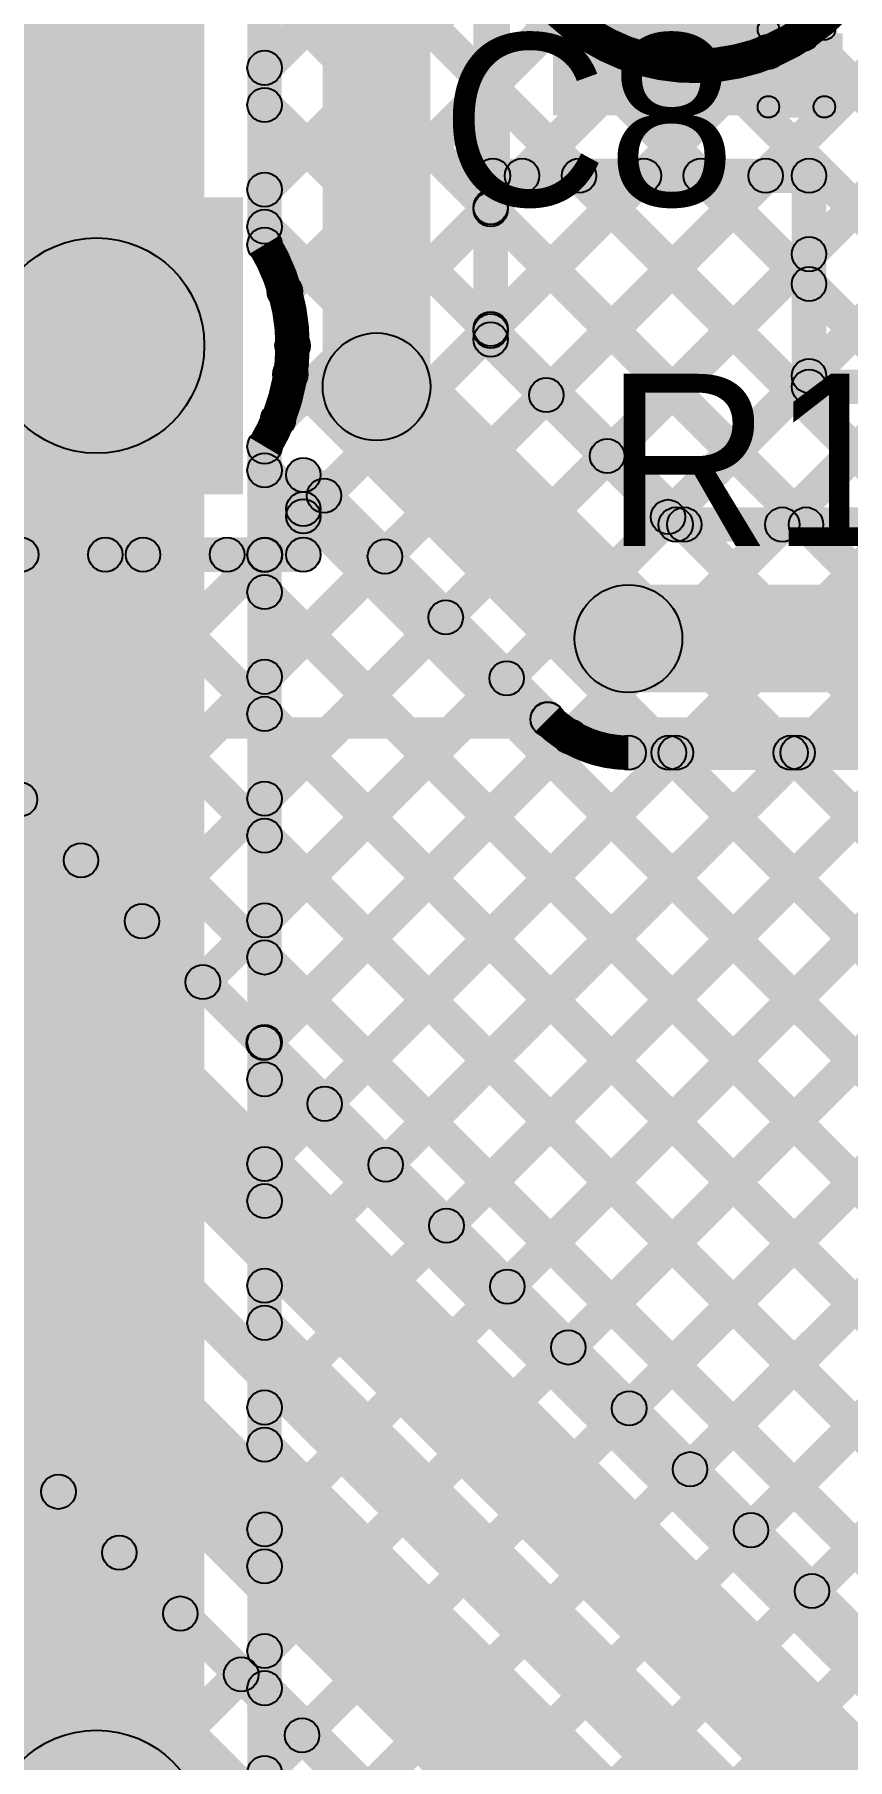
# Model space of a CAD drawing. Header units: millimetres. Extents: x 0.01 to 3.4, y 0.01 to 2.05.
# Drawn here: x 2.0876 to 2.2764, y 0.5452 to 0.9458 of the extents above; entities that cross this region are included whole.
import ezdxf

# ---------------------------------------------------------------- set-up
doc = ezdxf.new("R2010")
doc.units = ezdxf.units.MM
doc.header["$MEASUREMENT"] = 0
for name, color, linetype in [('BottomLayer', 5, 'Continuous'), ('TopLayer', 1, 'Continuous'), ('TopOverlay', 2, 'Continuous'), ('TopPaste', 8, 'Continuous'), ('TopSolder', 216, 'Continuous'), ('ViaHoleLayer', 16, 'Continuous')]:
    doc.layers.add(name, color=color, linetype=linetype)

# ---------------------------------------------------------------- blocks, each defined once
blk = doc.blocks.new('ESP8285_6')
at = {"layer": 'TopOverlay'}
blk.add_hatch(color=2, dxfattribs=at).paths.add_polyline_path([(-0.15904, -0.055), (-0.16404, -0.055), (-0.16404, 1.61823), (-0.15904, 1.61823)])
blk = doc.blocks.new('CAP_0201_31')
at = {"layer": 'TopLayer'}
for points in [[(-0.01772, 0.00591), (-0.00591, 0.00591), (-0.00591, -0.00591), (-0.01772, -0.00591)], [(0.00591, 0.00591), (0.01772, 0.00591), (0.01772, -0.00591), (0.00591, -0.00591)]]:
    blk.add_hatch(color=1, dxfattribs=at).paths.add_polyline_path(points)
at = {"layer": 'TopOverlay'}
h = blk.add_hatch(color=2, dxfattribs=at)
edge = h.paths.add_edge_path()
edge.add_arc((-0.021, 0.009), 0.0025, 0, 360)
h = blk.add_hatch(color=2, dxfattribs=at)
edge = h.paths.add_edge_path()
edge.add_arc((-0.021, 0.009), 0.0025, 0, 360)
for points in [[(-0.0185, -0.009), (-0.0235, -0.009), (-0.0235, 0.009), (-0.0185, 0.009)], [(-0.021, 0.0065), (-0.021, 0.0115), (-0.008, 0.0115), (-0.008, 0.0065)], [(0.008, 0.0065), (0.008, 0.0115), (0.021, 0.0115), (0.021, 0.0065)], [(0.0235, -0.009), (0.0185, -0.009), (0.0185, 0.009), (0.0235, 0.009)], [(-0.021, -0.0115), (-0.021, -0.0065), (-0.008, -0.0065), (-0.008, -0.0115)], [(0.008, -0.0115), (0.008, -0.0065), (0.021, -0.0065), (0.021, -0.0115)]]:
    blk.add_hatch(color=2, dxfattribs=at).paths.add_polyline_path(points)
h = blk.add_hatch(color=2, dxfattribs=at)
edge = h.paths.add_edge_path()
edge.add_arc((-0.008, 0.009), 0.0025, 0, 360)
h = blk.add_hatch(color=2, dxfattribs=at)
edge = h.paths.add_edge_path()
edge.add_arc((0.008, 0.009), 0.0025, 0, 360)
h = blk.add_hatch(color=2, dxfattribs=at)
edge = h.paths.add_edge_path()
edge.add_arc((0.021, 0.009), 0.0025, 0, 360)
h = blk.add_hatch(color=2, dxfattribs=at)
edge = h.paths.add_edge_path()
edge.add_arc((0.021, 0.009), 0.0025, 0, 360)
h = blk.add_hatch(color=2, dxfattribs=at)
edge = h.paths.add_edge_path()
edge.add_arc((-0.021, -0.009), 0.0025, 0, 360)
h = blk.add_hatch(color=2, dxfattribs=at)
edge = h.paths.add_edge_path()
edge.add_arc((-0.021, -0.009), 0.0025, 0, 360)
h = blk.add_hatch(color=2, dxfattribs=at)
edge = h.paths.add_edge_path()
edge.add_arc((-0.008, -0.009), 0.0025, 0, 360)
h = blk.add_hatch(color=2, dxfattribs=at)
edge = h.paths.add_edge_path()
edge.add_arc((0.008, -0.009), 0.0025, 0, 360)
h = blk.add_hatch(color=2, dxfattribs=at)
edge = h.paths.add_edge_path()
edge.add_arc((0.021, -0.009), 0.0025, 0, 360)
h = blk.add_hatch(color=2, dxfattribs=at)
edge = h.paths.add_edge_path()
edge.add_arc((0.021, -0.009), 0.0025, 0, 360)
at = {"layer": 'TopPaste'}
for points in [[(-0.01772, 0.00591), (-0.00591, 0.00591), (-0.00591, -0.00591), (-0.01772, -0.00591)], [(0.00591, 0.00591), (0.01772, 0.00591), (0.01772, -0.00591), (0.00591, -0.00591)]]:
    blk.add_hatch(color=8, dxfattribs=at).paths.add_polyline_path(points)
at = {"layer": 'TopSolder'}
for points in [[(-0.01988, 0.00807), (-0.00374, 0.00807), (-0.00374, -0.00807), (-0.01988, -0.00807)], [(0.00374, 0.00807), (0.01988, 0.00807), (0.01988, -0.00807), (0.00374, -0.00807)]]:
    blk.add_hatch(color=216, dxfattribs=at).paths.add_polyline_path(points)
at = {"layer": 'TopOverlay'}
for centre in [(-0.021, 0.009), (-0.021, 0.009), (-0.008, 0.009), (0.008, 0.009), (0.021, 0.009), (0.021, 0.009), (-0.021, -0.009), (-0.021, -0.009), (-0.008, -0.009), (0.008, -0.009), (0.021, -0.009), (0.021, -0.009)]:
    blk.add_circle(centre, 0.0025, dxfattribs=at)

msp = doc.modelspace()

# ---------------------------------------------------------------- hatches: boundary and pattern name
at = {"layer": 'BottomLayer'}
for points in [[(2.127, 0.87355), (2.077, 0.87355), (2.077, 1.63024), (2.127, 1.63024)], [(2.145, 0.89698), (2.137, 0.89698), (2.137, 1.24595), (2.145, 1.24595)], [(2.14383, 0.79381), (2.13817, 0.79947), (2.47527, 1.13657), (2.48093, 1.13092)], [(2.14383, 0.76553), (2.13817, 0.77119), (2.48942, 1.12243), (2.49507, 1.11677)], [(2.14383, 0.73725), (2.13817, 0.7429), (2.50356, 1.10829), (2.50921, 1.10263)], [(2.14383, 0.70896), (2.13817, 0.71462), (2.5177, 1.09415), (2.52336, 1.08849)], [(2.14383, 0.68068), (2.13817, 0.68633), (2.53184, 1.08), (2.5375, 1.07435)], [(2.14383, 0.65239), (2.13817, 0.65805), (2.54598, 1.06586), (2.55164, 1.0602)], [(2.14383, 0.62411), (2.13817, 0.62976), (2.56013, 1.05172), (2.56578, 1.04606)], [(2.14383, 0.59582), (2.13817, 0.60148), (2.57427, 1.03758), (2.57993, 1.03192)], [(2.14383, 0.56754), (2.13817, 0.5732), (2.58841, 1.02344), (2.59407, 1.01778)], [(2.13817, 1.01148), (2.14383, 1.01713), (3.12213, 0.03883), (3.11648, 0.03317)], [(2.14383, 0.53926), (2.13817, 0.54491), (2.60255, 1.00929), (2.60821, 1.00364)], [(2.13983, 0.50697), (2.13418, 0.51263), (2.61669, 0.99515), (2.62235, 0.98949)], [(2.14383, 0.93524), (2.13817, 0.94089), (2.1937, 0.99642), (2.19936, 0.99076)], [(2.13817, 0.98319), (2.14383, 0.98885), (3.09385, 0.03883), (3.08819, 0.03317)], [(1.77131, 0.11017), (1.76566, 0.11583), (2.63084, 0.98101), (2.63649, 0.97535)], [(2.14383, 0.90695), (2.13817, 0.91261), (2.19581, 0.97024), (2.20146, 0.96459)], [(1.7996, 0.11017), (1.79394, 0.11583), (2.64498, 0.96687), (2.65064, 0.96121)], [(2.13817, 0.95491), (2.14383, 0.96056), (2.94881, 0.15558), (2.94316, 0.14992)], [(1.82788, 0.11017), (1.82223, 0.11583), (2.65912, 0.95272), (2.66478, 0.94707)], [(2.14853, 0.88337), (2.14287, 0.88903), (2.20728, 0.95343), (2.21294, 0.94777)], [(2.2631, 0.94311), (2.26876, 0.94877), (3.1787, 0.03883), (3.17304, 0.03317)], [(2.14383, 0.8221), (2.13817, 0.82775), (2.25496, 0.94454), (2.26062, 0.93889)], [(2.14693, 0.85349), (2.14128, 0.85914), (2.22532, 0.94319), (2.23098, 0.93753)], [(2.24209, 0.93584), (2.24774, 0.9415), (3.15042, 0.03883), (3.14476, 0.03317)], [(2.13817, 0.92662), (2.14383, 0.93228), (2.91834, 0.15777), (2.91268, 0.15212)], [(2.13817, 0.89834), (2.14383, 0.904), (2.89598, 0.15185), (2.89032, 0.14619)], [(2.127, 0.527), (2.077, 0.527), (2.077, 0.87355), (2.127, 0.87355)], [(2.14418, 0.86405), (2.14983, 0.86971), (2.87812, 0.14142), (2.87247, 0.13576)], [(2.145, 0.527), (2.137, 0.527), (2.137, 0.85012), (2.145, 0.85012)], [(2.13817, 0.84177), (2.14383, 0.84743), (2.86389, 0.12737), (2.85823, 0.12171)], [(2.13817, 0.81349), (2.14383, 0.81914), (2.84714, 0.11583), (2.84149, 0.11017)], [(2.13817, 0.7852), (2.14383, 0.79086), (2.81886, 0.11583), (2.8132, 0.11017)], [(2.13817, 0.75692), (2.14383, 0.76257), (2.79057, 0.11583), (2.78492, 0.11017)], [(2.13817, 0.72863), (2.14383, 0.73429), (2.76229, 0.11583), (2.75663, 0.11017)], [(2.13817, 0.70035), (2.14383, 0.70601), (2.73401, 0.11583), (2.72835, 0.11017)], [(2.13817, 0.67206), (2.14383, 0.67772), (2.70572, 0.11583), (2.70006, 0.11017)], [(2.13817, 0.64378), (2.14383, 0.64944), (2.67744, 0.11583), (2.67178, 0.11017)], [(2.13817, 0.6155), (2.14383, 0.62115), (2.64915, 0.11583), (2.6435, 0.11017)], [(2.13817, 0.58721), (2.14383, 0.59287), (2.62087, 0.11583), (2.61521, 0.11017)], [(2.13817, 0.55893), (2.14383, 0.56458), (2.59258, 0.11583), (2.58693, 0.11017)]]:
    msp.add_hatch(color=5, dxfattribs=at).paths.add_polyline_path(points)
h = msp.add_hatch(color=5, dxfattribs=at)
edge = h.paths.add_edge_path()
edge.add_arc((2.26593, 0.94594), 0.004, 0, 360)
h = msp.add_hatch(color=5, dxfattribs=at)
edge = h.paths.add_edge_path()
edge.add_arc((2.25779, 0.94172), 0.004, 0, 360)
h = msp.add_hatch(color=5, dxfattribs=at)
edge = h.paths.add_edge_path()
edge.add_arc((2.141, 0.93806), 0.004, 0, 360)
h = msp.add_hatch(color=5, dxfattribs=at)
edge = h.paths.add_edge_path()
edge.add_arc((2.22815, 0.94036), 0.004, 0, 360)
h = msp.add_hatch(color=5, dxfattribs=at)
edge = h.paths.add_edge_path()
edge.add_arc((2.24492, 0.93867), 0.004, 0, 360)
h = msp.add_hatch(color=5, dxfattribs=at)
edge = h.paths.add_edge_path()
edge.add_arc((2.141, 0.92945), 0.004, 0, 360)
h = msp.add_hatch(color=5, dxfattribs=at)
edge = h.paths.add_edge_path()
edge.add_arc((2.141, 0.90978), 0.004, 0, 360)
h = msp.add_hatch(color=5, dxfattribs=at)
edge = h.paths.add_edge_path()
edge.add_arc((2.102, 0.87355), 0.0315, 0, 360)
h = msp.add_hatch(color=5, dxfattribs=at)
edge = h.paths.add_edge_path()
edge.add_arc((2.141, 0.90117), 0.004, 0, 360)
h = msp.add_hatch(color=5, dxfattribs=at)
edge = h.paths.add_edge_path()
edge.add_arc((2.102, 0.87355), 0.025, 0, 360)
h = msp.add_hatch(color=5, dxfattribs=at)
edge = h.paths.add_edge_path()
edge.add_arc((2.102, 0.87355), 0.025, 0, 360)
h = msp.add_hatch(color=5, dxfattribs=at)
edge = h.paths.add_edge_path()
edge.add_arc((2.141, 0.89698), 0.004, 0, 360)
h = msp.add_hatch(color=5, dxfattribs=at)
edge = h.paths.add_edge_path()
edge.add_arc((2.141, 0.89698), 0.004, 0, 360)
h = msp.add_hatch(color=5, dxfattribs=at)
edge = h.paths.add_edge_path()
edge.add_arc((2.1457, 0.8862), 0.004, 0, 360)
h = msp.add_hatch(color=5, dxfattribs=at)
edge = h.paths.add_edge_path()
edge.add_arc((2.1475, 0.87355), 0.004, 0, 360)
h = msp.add_hatch(color=5, dxfattribs=at)
edge = h.paths.add_edge_path()
edge.add_arc((2.1475, 0.87355), 0.004, 0, 360)
h = msp.add_hatch(color=5, dxfattribs=at)
edge = h.paths.add_edge_path()
edge.add_arc((2.147, 0.86688), 0.004, 0, 360)
h = msp.add_hatch(color=5, dxfattribs=at)
edge = h.paths.add_edge_path()
edge.add_arc((2.1441, 0.85631), 0.004, 0, 360)
h = msp.add_hatch(color=5, dxfattribs=at)
edge = h.paths.add_edge_path()
edge.add_arc((2.141, 0.85012), 0.004, 0, 360)
h = msp.add_hatch(color=5, dxfattribs=at)
edge = h.paths.add_edge_path()
edge.add_arc((2.141, 0.85012), 0.004, 0, 360)
h = msp.add_hatch(color=5, dxfattribs=at)
edge = h.paths.add_edge_path()
edge.add_arc((2.141, 0.8446), 0.004, 0, 360)
h = msp.add_hatch(color=5, dxfattribs=at)
edge = h.paths.add_edge_path()
edge.add_arc((2.141, 0.82493), 0.004, 0, 360)
h = msp.add_hatch(color=5, dxfattribs=at)
edge = h.paths.add_edge_path()
edge.add_arc((2.141, 0.81631), 0.004, 0, 360)
h = msp.add_hatch(color=5, dxfattribs=at)
edge = h.paths.add_edge_path()
edge.add_arc((2.141, 0.79664), 0.004, 0, 360)
h = msp.add_hatch(color=5, dxfattribs=at)
edge = h.paths.add_edge_path()
edge.add_arc((2.141, 0.78803), 0.004, 0, 360)
h = msp.add_hatch(color=5, dxfattribs=at)
edge = h.paths.add_edge_path()
edge.add_arc((2.141, 0.76836), 0.004, 0, 360)
h = msp.add_hatch(color=5, dxfattribs=at)
edge = h.paths.add_edge_path()
edge.add_arc((2.141, 0.75975), 0.004, 0, 360)
h = msp.add_hatch(color=5, dxfattribs=at)
edge = h.paths.add_edge_path()
edge.add_arc((2.141, 0.74007), 0.004, 0, 360)
h = msp.add_hatch(color=5, dxfattribs=at)
edge = h.paths.add_edge_path()
edge.add_arc((2.141, 0.73146), 0.004, 0, 360)
h = msp.add_hatch(color=5, dxfattribs=at)
edge = h.paths.add_edge_path()
edge.add_arc((2.141, 0.71179), 0.004, 0, 360)
h = msp.add_hatch(color=5, dxfattribs=at)
edge = h.paths.add_edge_path()
edge.add_arc((2.141, 0.70318), 0.004, 0, 360)
h = msp.add_hatch(color=5, dxfattribs=at)
edge = h.paths.add_edge_path()
edge.add_arc((2.141, 0.68351), 0.004, 0, 360)
h = msp.add_hatch(color=5, dxfattribs=at)
edge = h.paths.add_edge_path()
edge.add_arc((2.141, 0.67489), 0.004, 0, 360)
h = msp.add_hatch(color=5, dxfattribs=at)
edge = h.paths.add_edge_path()
edge.add_arc((2.141, 0.65522), 0.004, 0, 360)
h = msp.add_hatch(color=5, dxfattribs=at)
edge = h.paths.add_edge_path()
edge.add_arc((2.141, 0.64661), 0.004, 0, 360)
h = msp.add_hatch(color=5, dxfattribs=at)
edge = h.paths.add_edge_path()
edge.add_arc((2.141, 0.62694), 0.004, 0, 360)
h = msp.add_hatch(color=5, dxfattribs=at)
edge = h.paths.add_edge_path()
edge.add_arc((2.141, 0.61832), 0.004, 0, 360)
h = msp.add_hatch(color=5, dxfattribs=at)
edge = h.paths.add_edge_path()
edge.add_arc((2.141, 0.59865), 0.004, 0, 360)
h = msp.add_hatch(color=5, dxfattribs=at)
edge = h.paths.add_edge_path()
edge.add_arc((2.141, 0.59004), 0.004, 0, 360)
h = msp.add_hatch(color=5, dxfattribs=at)
edge = h.paths.add_edge_path()
edge.add_arc((2.141, 0.57037), 0.004, 0, 360)
h = msp.add_hatch(color=5, dxfattribs=at)
edge = h.paths.add_edge_path()
edge.add_arc((2.141, 0.56176), 0.004, 0, 360)
h = msp.add_hatch(color=5, dxfattribs=at)
edge = h.paths.add_edge_path()
edge.add_arc((2.102, 0.527), 0.025, 0, 360)
h = msp.add_hatch(color=5, dxfattribs=at)
edge = h.paths.add_edge_path()
edge.add_arc((2.102, 0.527), 0.025, 0, 360)
h = msp.add_hatch(color=5, dxfattribs=at)
edge = h.paths.add_edge_path()
edge.add_arc((2.141, 0.54208), 0.004, 0, 360)
at = {"layer": 'TopLayer'}
for points in [[(2.198, 0.913), (2.19, 0.913), (2.19, 1.054), (2.198, 1.054)], [(2.208, 0.927), (2.274, 0.927), (2.274, 1.04), (2.208, 1.04)], [(2.1795, 0.864), (2.1545, 0.864), (2.1545, 0.96735), (2.1795, 0.96735)], [(2.1975, 0.87498), (2.1895, 0.87498), (2.1895, 0.96735), (2.1975, 0.96735)], [(2.19633, 0.90288), (2.19067, 0.90854), (2.19796, 0.91583), (2.20362, 0.91017)], [(2.19633, 0.8746), (2.19067, 0.88025), (2.22625, 0.91583), (2.2319, 0.91017)], [(2.194, 0.909), (2.194, 0.917), (2.26743, 0.917), (2.26743, 0.909)], [(2.20925, 0.85923), (2.20359, 0.86489), (2.25453, 0.91583), (2.26019, 0.91017)], [(2.21119, 0.91017), (2.21685, 0.91583), (2.29785, 0.83483), (2.29219, 0.82917)], [(2.23948, 0.91017), (2.24513, 0.91583), (2.27026, 0.8907), (2.26461, 0.88504)], [(2.27143, 0.86398), (2.26343, 0.86398), (2.26343, 0.913), (2.27143, 0.913)], [(2.005, 0.908), (2.005, 0.839), (2.136, 0.839), (2.136, 0.908)], [(2.19067, 0.90241), (2.19633, 0.90806), (2.26956, 0.83483), (2.26391, 0.82917)], [(2.22339, 0.84509), (2.21773, 0.85075), (2.26461, 0.89762), (2.27026, 0.89196)], [(2.19067, 0.87412), (2.19633, 0.87978), (2.24128, 0.83483), (2.23562, 0.82917)], [(2.19067, 0.87215), (2.19633, 0.87781), (2.23931, 0.83483), (2.23365, 0.82917)], [(2.15816, 0.85516), (2.17584, 0.87284), (2.23434, 0.81434), (2.21666, 0.79666)], [(2.23753, 0.83095), (2.23187, 0.8366), (2.26461, 0.86934), (2.27026, 0.86368)], [(2.26743, 0.85998), (2.26743, 0.86798), (2.28251, 0.86798), (2.28251, 0.85998)], [(2.26404, 0.82917), (2.25838, 0.83483), (2.2811, 0.85754), (2.28676, 0.85189)], [(2.14717, 0.84069), (2.15283, 0.84635), (2.20956, 0.78962), (2.2039, 0.78397)], [(2.154, 0.825), (2.146, 0.825), (2.146, 0.84352), (2.154, 0.84352)], [(2.15283, 0.8311), (2.14717, 0.83675), (2.15197, 0.84155), (2.15763, 0.8359)], [(2.14717, 0.83277), (2.15283, 0.83843), (2.43793, 0.55333), (2.43227, 0.54767)], [(2.23648, 0.828), (2.23648, 0.836), (2.73285, 0.836), (2.73285, 0.828)], [(1.81836, 0.82217), (1.82402, 0.82783), (2.61302, 0.03883), (2.60736, 0.03317)], [(1.84664, 0.82217), (1.8523, 0.82783), (2.6413, 0.03883), (2.63564, 0.03317)], [(2.02485, 0.82191), (2.0305, 0.82757), (2.30474, 0.55333), (2.29908, 0.54767)], [(2.02741, 0.821), (2.02741, 0.829), (2.15, 0.829), (2.15, 0.821)], [(2.04463, 0.82217), (2.05029, 0.82783), (2.32479, 0.55333), (2.31913, 0.54767)], [(2.07293, 0.77948), (2.06727, 0.78514), (2.10996, 0.82783), (2.11562, 0.82217)], [(2.07292, 0.82217), (2.07857, 0.82783), (2.35307, 0.55333), (2.34742, 0.54767)], [(2.08707, 0.76534), (2.08141, 0.771), (2.13825, 0.82783), (2.1439, 0.82217)], [(2.10121, 0.7512), (2.09556, 0.75686), (2.16611, 0.82741), (2.17177, 0.82175)], [(2.1012, 0.82217), (2.10686, 0.82783), (2.38136, 0.55333), (2.3757, 0.54767)], [(2.12949, 0.82217), (2.13514, 0.82783), (2.40964, 0.55333), (2.40399, 0.54767)], [(2.2255, 0.793), (2.2255, 0.818), (2.74383, 0.818), (2.74383, 0.793)], [(2.0001, 0.79716), (2.01778, 0.81484), (2.29978, 0.53284), (2.2821, 0.51516)], [(2.11536, 0.73706), (2.1097, 0.74271), (2.18025, 0.81327), (2.18591, 0.80761)], [(2.1295, 0.72291), (2.12384, 0.72857), (2.1944, 0.79913), (2.20005, 0.79347)], [(1.98737, 0.78443), (1.99303, 0.79009), (2.27499, 0.50812), (2.26934, 0.50247)], [(2.14364, 0.70877), (2.13798, 0.71443), (2.20911, 0.78556), (2.21477, 0.7799)], [(2.15778, 0.69463), (2.15213, 0.70029), (2.23367, 0.78183), (2.23932, 0.77617)], [(2.17192, 0.68049), (2.16627, 0.68615), (2.26195, 0.78183), (2.26761, 0.77617)], [(2.18607, 0.66635), (2.18041, 0.672), (2.29024, 0.78183), (2.29589, 0.77617)], [(2.20021, 0.6522), (2.19455, 0.65786), (2.31852, 0.78183), (2.32418, 0.77617)], [(2.21435, 0.63806), (2.20869, 0.64372), (2.3468, 0.78183), (2.35246, 0.77617)], [(2.22849, 0.62392), (2.22284, 0.62958), (2.37509, 0.78183), (2.38074, 0.77617)], [(2.2255, 0.775), (2.2255, 0.783), (2.74383, 0.783), (2.74383, 0.775)], [(2.23205, 0.77617), (2.23771, 0.78183), (2.46621, 0.55333), (2.46055, 0.54767)], [(2.24264, 0.60978), (2.23698, 0.61543), (2.40337, 0.78183), (2.40903, 0.77617)], [(2.25678, 0.59564), (2.25112, 0.60129), (2.43166, 0.78183), (2.43731, 0.77617)], [(2.26034, 0.77617), (2.266, 0.78183), (2.4945, 0.55333), (2.48884, 0.54767)], [(2.27092, 0.58149), (2.26526, 0.58715), (2.45994, 0.78183), (2.4656, 0.77617)], [(2.06591, 0.70391), (2.07157, 0.70957), (2.50881, 0.27233), (2.50315, 0.26667)], [(2.04116, 0.67916), (2.05884, 0.69684), (2.50384, 0.25184), (2.48616, 0.23416)], [(2.02843, 0.66643), (2.03409, 0.67209), (2.47906, 0.22712), (2.4734, 0.22147)], [(1.52461, 0.03317), (1.51895, 0.03883), (2.09032, 0.6102), (2.09598, 0.60454)], [(1.55289, 0.03317), (1.54723, 0.03883), (2.10447, 0.59606), (2.11012, 0.5904)], [(1.58118, 0.03317), (1.57552, 0.03883), (2.11861, 0.58192), (2.12426, 0.57626)], [(1.60946, 0.03317), (1.6038, 0.03883), (2.13275, 0.56777), (2.13841, 0.56212)], [(1.63774, 0.03317), (1.63209, 0.03883), (2.14689, 0.55363), (2.15255, 0.54797)]]:
    msp.add_hatch(color=1, dxfattribs=at).paths.add_polyline_path(points)
h = msp.add_hatch(color=1, dxfattribs=at)
edge = h.paths.add_edge_path()
edge.add_arc((2.194, 0.913), 0.004, 0, 360)
h = msp.add_hatch(color=1, dxfattribs=at)
edge = h.paths.add_edge_path()
edge.add_arc((2.194, 0.913), 0.004, 0, 360)
h = msp.add_hatch(color=1, dxfattribs=at)
edge = h.paths.add_edge_path()
edge.add_arc((2.20079, 0.913), 0.004, 0, 360)
h = msp.add_hatch(color=1, dxfattribs=at)
edge = h.paths.add_edge_path()
edge.add_arc((2.21402, 0.913), 0.004, 0, 360)
h = msp.add_hatch(color=1, dxfattribs=at)
edge = h.paths.add_edge_path()
edge.add_arc((2.22907, 0.913), 0.004, 0, 360)
h = msp.add_hatch(color=1, dxfattribs=at)
edge = h.paths.add_edge_path()
edge.add_arc((2.2423, 0.913), 0.004, 0, 360)
h = msp.add_hatch(color=1, dxfattribs=at)
edge = h.paths.add_edge_path()
edge.add_arc((2.25736, 0.913), 0.004, 0, 360)
h = msp.add_hatch(color=1, dxfattribs=at)
edge = h.paths.add_edge_path()
edge.add_arc((2.26743, 0.913), 0.004, 0, 360)
h = msp.add_hatch(color=1, dxfattribs=at)
edge = h.paths.add_edge_path()
edge.add_arc((2.26743, 0.913), 0.004, 0, 360)
h = msp.add_hatch(color=1, dxfattribs=at)
edge = h.paths.add_edge_path()
edge.add_arc((2.1935, 0.90571), 0.004, 0, 360)
h = msp.add_hatch(color=1, dxfattribs=at)
edge = h.paths.add_edge_path()
edge.add_arc((2.1935, 0.90524), 0.004, 0, 360)
h = msp.add_hatch(color=1, dxfattribs=at)
edge = h.paths.add_edge_path()
edge.add_arc((2.102, 0.87355), 0.0315, 0, 360)
h = msp.add_hatch(color=1, dxfattribs=at)
edge = h.paths.add_edge_path()
edge.add_arc((2.26743, 0.89479), 0.004, 0, 360)
h = msp.add_hatch(color=1, dxfattribs=at)
edge = h.paths.add_edge_path()
edge.add_arc((2.26743, 0.88787), 0.004, 0, 360)
h = msp.add_hatch(color=1, dxfattribs=at)
edge = h.paths.add_edge_path()
edge.add_arc((2.1935, 0.87743), 0.004, 0, 360)
h = msp.add_hatch(color=1, dxfattribs=at)
edge = h.paths.add_edge_path()
edge.add_arc((2.1935, 0.87695), 0.004, 0, 360)
h = msp.add_hatch(color=1, dxfattribs=at)
edge = h.paths.add_edge_path()
edge.add_arc((2.1935, 0.87498), 0.004, 0, 360)
h = msp.add_hatch(color=1, dxfattribs=at)
edge = h.paths.add_edge_path()
edge.add_arc((2.1935, 0.87498), 0.004, 0, 360)
h = msp.add_hatch(color=1, dxfattribs=at)
edge = h.paths.add_edge_path()
edge.add_arc((2.167, 0.864), 0.0125, 0, 360)
h = msp.add_hatch(color=1, dxfattribs=at)
edge = h.paths.add_edge_path()
edge.add_arc((2.167, 0.864), 0.0125, 0, 360)
h = msp.add_hatch(color=1, dxfattribs=at)
edge = h.paths.add_edge_path()
edge.add_arc((2.26743, 0.86651), 0.004, 0, 360)
h = msp.add_hatch(color=1, dxfattribs=at)
edge = h.paths.add_edge_path()
edge.add_arc((2.20642, 0.86206), 0.004, 0, 360)
h = msp.add_hatch(color=1, dxfattribs=at)
edge = h.paths.add_edge_path()
edge.add_arc((2.26743, 0.86398), 0.004, 0, 360)
h = msp.add_hatch(color=1, dxfattribs=at)
edge = h.paths.add_edge_path()
edge.add_arc((2.26743, 0.86398), 0.004, 0, 360)
h = msp.add_hatch(color=1, dxfattribs=at)
edge = h.paths.add_edge_path()
edge.add_arc((2.22056, 0.84792), 0.004, 0, 360)
h = msp.add_hatch(color=1, dxfattribs=at)
edge = h.paths.add_edge_path()
edge.add_arc((2.15, 0.84352), 0.004, 0, 360)
h = msp.add_hatch(color=1, dxfattribs=at)
edge = h.paths.add_edge_path()
edge.add_arc((2.15, 0.84352), 0.004, 0, 360)
h = msp.add_hatch(color=1, dxfattribs=at)
edge = h.paths.add_edge_path()
edge.add_arc((2.1548, 0.83872), 0.004, 0, 360)
h = msp.add_hatch(color=1, dxfattribs=at)
edge = h.paths.add_edge_path()
edge.add_arc((2.15, 0.8356), 0.004, 0, 360)
h = msp.add_hatch(color=1, dxfattribs=at)
edge = h.paths.add_edge_path()
edge.add_arc((2.15, 0.83393), 0.004, 0, 360)
h = msp.add_hatch(color=1, dxfattribs=at)
edge = h.paths.add_edge_path()
edge.add_arc((2.2347, 0.83378), 0.004, 0, 360)
h = msp.add_hatch(color=1, dxfattribs=at)
edge = h.paths.add_edge_path()
edge.add_arc((2.23648, 0.832), 0.004, 0, 360)
h = msp.add_hatch(color=1, dxfattribs=at)
edge = h.paths.add_edge_path()
edge.add_arc((2.23648, 0.832), 0.004, 0, 360)
h = msp.add_hatch(color=1, dxfattribs=at)
edge = h.paths.add_edge_path()
edge.add_arc((2.23845, 0.832), 0.004, 0, 360)
h = msp.add_hatch(color=1, dxfattribs=at)
edge = h.paths.add_edge_path()
edge.add_arc((2.26121, 0.832), 0.004, 0, 360)
h = msp.add_hatch(color=1, dxfattribs=at)
edge = h.paths.add_edge_path()
edge.add_arc((2.26674, 0.832), 0.004, 0, 360)
h = msp.add_hatch(color=1, dxfattribs=at)
edge = h.paths.add_edge_path()
edge.add_arc((2.0845, 0.825), 0.004, 0, 360)
h = msp.add_hatch(color=1, dxfattribs=at)
edge = h.paths.add_edge_path()
edge.add_arc((2.10403, 0.825), 0.004, 0, 360)
h = msp.add_hatch(color=1, dxfattribs=at)
edge = h.paths.add_edge_path()
edge.add_arc((2.11279, 0.825), 0.004, 0, 360)
h = msp.add_hatch(color=1, dxfattribs=at)
edge = h.paths.add_edge_path()
edge.add_arc((2.13231, 0.825), 0.004, 0, 360)
h = msp.add_hatch(color=1, dxfattribs=at)
edge = h.paths.add_edge_path()
edge.add_arc((2.14107, 0.825), 0.004, 0, 360)
h = msp.add_hatch(color=1, dxfattribs=at)
edge = h.paths.add_edge_path()
edge.add_arc((2.15, 0.825), 0.004, 0, 360)
h = msp.add_hatch(color=1, dxfattribs=at)
edge = h.paths.add_edge_path()
edge.add_arc((2.15, 0.825), 0.004, 0, 360)
h = msp.add_hatch(color=1, dxfattribs=at)
edge = h.paths.add_edge_path()
edge.add_arc((2.16894, 0.82458), 0.004, 0, 360)
h = msp.add_hatch(color=1, dxfattribs=at)
edge = h.paths.add_edge_path()
edge.add_arc((2.2255, 0.8055), 0.0125, 0, 360)
h = msp.add_hatch(color=1, dxfattribs=at)
edge = h.paths.add_edge_path()
edge.add_arc((2.2255, 0.8055), 0.0125, 0, 360)
h = msp.add_hatch(color=1, dxfattribs=at)
edge = h.paths.add_edge_path()
edge.add_arc((2.18308, 0.81044), 0.004, 0, 360)
h = msp.add_hatch(color=1, dxfattribs=at)
edge = h.paths.add_edge_path()
edge.add_arc((2.19722, 0.7963), 0.004, 0, 360)
h = msp.add_hatch(color=1, dxfattribs=at)
edge = h.paths.add_edge_path()
edge.add_arc((2.20673, 0.7868), 0.004, 0, 360)
h = msp.add_hatch(color=1, dxfattribs=at)
edge = h.paths.add_edge_path()
edge.add_arc((2.20673, 0.7868), 0.004, 0, 360)
h = msp.add_hatch(color=1, dxfattribs=at)
edge = h.paths.add_edge_path()
edge.add_arc((2.20676, 0.78676), 0.004, 0, 360)
h = msp.add_hatch(color=1, dxfattribs=at)
edge = h.paths.add_edge_path()
edge.add_arc((2.21194, 0.78273), 0.004, 0, 360)
h = msp.add_hatch(color=1, dxfattribs=at)
edge = h.paths.add_edge_path()
edge.add_arc((2.2255, 0.779), 0.004, 0, 360)
h = msp.add_hatch(color=1, dxfattribs=at)
edge = h.paths.add_edge_path()
edge.add_arc((2.2255, 0.779), 0.004, 0, 360)
h = msp.add_hatch(color=1, dxfattribs=at)
edge = h.paths.add_edge_path()
edge.add_arc((2.2255, 0.779), 0.004, 0, 360)
h = msp.add_hatch(color=1, dxfattribs=at)
edge = h.paths.add_edge_path()
edge.add_arc((2.23488, 0.779), 0.004, 0, 360)
h = msp.add_hatch(color=1, dxfattribs=at)
edge = h.paths.add_edge_path()
edge.add_arc((2.2365, 0.779), 0.004, 0, 360)
h = msp.add_hatch(color=1, dxfattribs=at)
edge = h.paths.add_edge_path()
edge.add_arc((2.26317, 0.779), 0.004, 0, 360)
h = msp.add_hatch(color=1, dxfattribs=at)
edge = h.paths.add_edge_path()
edge.add_arc((2.26478, 0.779), 0.004, 0, 360)
h = msp.add_hatch(color=1, dxfattribs=at)
edge = h.paths.add_edge_path()
edge.add_arc((2.08424, 0.76817), 0.004, 0, 360)
h = msp.add_hatch(color=1, dxfattribs=at)
edge = h.paths.add_edge_path()
edge.add_arc((2.09839, 0.75403), 0.004, 0, 360)
h = msp.add_hatch(color=1, dxfattribs=at)
edge = h.paths.add_edge_path()
edge.add_arc((2.11253, 0.73989), 0.004, 0, 360)
h = msp.add_hatch(color=1, dxfattribs=at)
edge = h.paths.add_edge_path()
edge.add_arc((2.12667, 0.72574), 0.004, 0, 360)
h = msp.add_hatch(color=1, dxfattribs=at)
edge = h.paths.add_edge_path()
edge.add_arc((2.14081, 0.7116), 0.004, 0, 360)
h = msp.add_hatch(color=1, dxfattribs=at)
edge = h.paths.add_edge_path()
edge.add_arc((2.15495, 0.69746), 0.004, 0, 360)
h = msp.add_hatch(color=1, dxfattribs=at)
edge = h.paths.add_edge_path()
edge.add_arc((2.1691, 0.68332), 0.004, 0, 360)
h = msp.add_hatch(color=1, dxfattribs=at)
edge = h.paths.add_edge_path()
edge.add_arc((2.18324, 0.66917), 0.004, 0, 360)
h = msp.add_hatch(color=1, dxfattribs=at)
edge = h.paths.add_edge_path()
edge.add_arc((2.19738, 0.65503), 0.004, 0, 360)
h = msp.add_hatch(color=1, dxfattribs=at)
edge = h.paths.add_edge_path()
edge.add_arc((2.21152, 0.64089), 0.004, 0, 360)
h = msp.add_hatch(color=1, dxfattribs=at)
edge = h.paths.add_edge_path()
edge.add_arc((2.22566, 0.62675), 0.004, 0, 360)
h = msp.add_hatch(color=1, dxfattribs=at)
edge = h.paths.add_edge_path()
edge.add_arc((2.23981, 0.61261), 0.004, 0, 360)
h = msp.add_hatch(color=1, dxfattribs=at)
edge = h.paths.add_edge_path()
edge.add_arc((2.09315, 0.60737), 0.004, 0, 360)
h = msp.add_hatch(color=1, dxfattribs=at)
edge = h.paths.add_edge_path()
edge.add_arc((2.25395, 0.59846), 0.004, 0, 360)
h = msp.add_hatch(color=1, dxfattribs=at)
edge = h.paths.add_edge_path()
edge.add_arc((2.10729, 0.59323), 0.004, 0, 360)
h = msp.add_hatch(color=1, dxfattribs=at)
edge = h.paths.add_edge_path()
edge.add_arc((2.26809, 0.58432), 0.004, 0, 360)
h = msp.add_hatch(color=1, dxfattribs=at)
edge = h.paths.add_edge_path()
edge.add_arc((2.12144, 0.57909), 0.004, 0, 360)
h = msp.add_hatch(color=1, dxfattribs=at)
edge = h.paths.add_edge_path()
edge.add_arc((2.13558, 0.56495), 0.004, 0, 360)
h = msp.add_hatch(color=1, dxfattribs=at)
edge = h.paths.add_edge_path()
edge.add_arc((2.14972, 0.5508), 0.004, 0, 360)
at = {"layer": 'ViaHoleLayer'}
h = msp.add_hatch(color=16, dxfattribs=at)
edge = h.paths.add_edge_path()
edge.add_arc((2.102, 0.87355), 0.01575, 0, 360)

# ---------------------------------------------------------------- linework, layer by layer
at = {"layer": 'BottomLayer', "const_width": 0.008}
for points in [[(2.2865, 0.984, -1.314987), (2.202, 1.00743)], [(2.141, 0.89698, -0.136064), (2.1475, 0.87355)], [(2.1475, 0.87355, -0.136064), (2.141, 0.85012)]]:
    msp.add_lwpolyline(points, format="xyb", dxfattribs=at)
at = {"layer": 'BottomLayer'}
for centre, radius in [((2.26593, 0.94594), 0.004), ((2.25779, 0.94172), 0.004), ((2.141, 0.93806), 0.004), ((2.22815, 0.94036), 0.004), ((2.24492, 0.93867), 0.004), ((2.141, 0.92945), 0.004), ((2.141, 0.90978), 0.004), ((2.141, 0.90117), 0.004), ((2.102, 0.87355), 0.025), ((2.102, 0.87355), 0.025), ((2.141, 0.89698), 0.004), ((2.141, 0.89698), 0.004), ((2.1457, 0.8862), 0.004), ((2.1475, 0.87355), 0.004), ((2.1475, 0.87355), 0.004), ((2.147, 0.86688), 0.004), ((2.1441, 0.85631), 0.004), ((2.141, 0.85012), 0.004), ((2.141, 0.85012), 0.004), ((2.141, 0.8446), 0.004), ((2.141, 0.82493), 0.004), ((2.141, 0.81631), 0.004), ((2.141, 0.79664), 0.004), ((2.141, 0.78803), 0.004), ((2.141, 0.76836), 0.004), ((2.141, 0.75975), 0.004), ((2.141, 0.74007), 0.004), ((2.141, 0.73146), 0.004), ((2.141, 0.71179), 0.004), ((2.141, 0.70318), 0.004), ((2.141, 0.68351), 0.004), ((2.141, 0.67489), 0.004), ((2.141, 0.65522), 0.004), ((2.141, 0.64661), 0.004), ((2.141, 0.62694), 0.004), ((2.141, 0.61832), 0.004), ((2.141, 0.59865), 0.004), ((2.141, 0.59004), 0.004), ((2.141, 0.57037), 0.004), ((2.141, 0.56176), 0.004), ((2.102, 0.527), 0.025), ((2.102, 0.527), 0.025), ((2.141, 0.54208), 0.004)]:
    msp.add_circle(centre, radius, dxfattribs=at)
at = {"layer": 'TopLayer', "const_width": 0.008}
for points in [[(2.2255, 0.779, -0.199375), (2.20673, 0.7868)], [(2.2255, 0.779, -0.198912), (2.20676, 0.78676)]]:
    msp.add_lwpolyline(points, format="xyb", dxfattribs=at)
at = {"layer": 'TopLayer'}
for centre, radius in [((2.194, 0.913), 0.004), ((2.194, 0.913), 0.004), ((2.20079, 0.913), 0.004), ((2.21402, 0.913), 0.004), ((2.22907, 0.913), 0.004), ((2.2423, 0.913), 0.004), ((2.25736, 0.913), 0.004), ((2.26743, 0.913), 0.004), ((2.26743, 0.913), 0.004), ((2.1935, 0.90571), 0.004), ((2.1935, 0.90524), 0.004), ((2.26743, 0.89479), 0.004), ((2.26743, 0.88787), 0.004), ((2.1935, 0.87743), 0.004), ((2.1935, 0.87695), 0.004), ((2.1935, 0.87498), 0.004), ((2.1935, 0.87498), 0.004), ((2.167, 0.864), 0.0125), ((2.167, 0.864), 0.0125), ((2.26743, 0.86651), 0.004), ((2.20642, 0.86206), 0.004), ((2.26743, 0.86398), 0.004), ((2.26743, 0.86398), 0.004), ((2.22056, 0.84792), 0.004), ((2.15, 0.84352), 0.004), ((2.15, 0.84352), 0.004), ((2.1548, 0.83872), 0.004), ((2.15, 0.8356), 0.004), ((2.15, 0.83393), 0.004), ((2.2347, 0.83378), 0.004), ((2.23648, 0.832), 0.004), ((2.23648, 0.832), 0.004), ((2.23845, 0.832), 0.004), ((2.26121, 0.832), 0.004), ((2.26674, 0.832), 0.004), ((2.0845, 0.825), 0.004), ((2.10403, 0.825), 0.004), ((2.11279, 0.825), 0.004), ((2.13231, 0.825), 0.004), ((2.14107, 0.825), 0.004), ((2.15, 0.825), 0.004), ((2.15, 0.825), 0.004), ((2.16894, 0.82458), 0.004), ((2.2255, 0.8055), 0.0125), ((2.2255, 0.8055), 0.0125), ((2.18308, 0.81044), 0.004), ((2.19722, 0.7963), 0.004), ((2.20673, 0.7868), 0.004), ((2.20673, 0.7868), 0.004), ((2.20676, 0.78676), 0.004), ((2.21194, 0.78273), 0.004), ((2.2255, 0.779), 0.004), ((2.2255, 0.779), 0.004), ((2.2255, 0.779), 0.004), ((2.23488, 0.779), 0.004), ((2.2365, 0.779), 0.004), ((2.26317, 0.779), 0.004), ((2.26478, 0.779), 0.004), ((2.08424, 0.76817), 0.004), ((2.09839, 0.75403), 0.004), ((2.11253, 0.73989), 0.004), ((2.12667, 0.72574), 0.004), ((2.14081, 0.7116), 0.004), ((2.15495, 0.69746), 0.004), ((2.1691, 0.68332), 0.004), ((2.18324, 0.66917), 0.004), ((2.19738, 0.65503), 0.004), ((2.21152, 0.64089), 0.004), ((2.22566, 0.62675), 0.004), ((2.23981, 0.61261), 0.004), ((2.09315, 0.60737), 0.004), ((2.25395, 0.59846), 0.004), ((2.10729, 0.59323), 0.004), ((2.26809, 0.58432), 0.004), ((2.12144, 0.57909), 0.004), ((2.13558, 0.56495), 0.004), ((2.14972, 0.5508), 0.004)]:
    msp.add_circle(centre, radius, dxfattribs=at)

# ---------------------------------------------------------------- block references
msp.add_blockref('CAP_0201_31', (2.279, 0.938))
at = {"rotation": 270}
msp.add_blockref('ESP8285_6', (1.14164, 0.62321), dxfattribs=at)

# ---------------------------------------------------------------- texts
at = {"layer": 'TopOverlay'}
for s, p in [('C8', (2.182, 0.906)), ('R16', (2.22, 0.827))]:
    msp.add_text(s, height=0.04, dxfattribs=at).set_placement(p)

doc.saveas('drawing.dxf')
